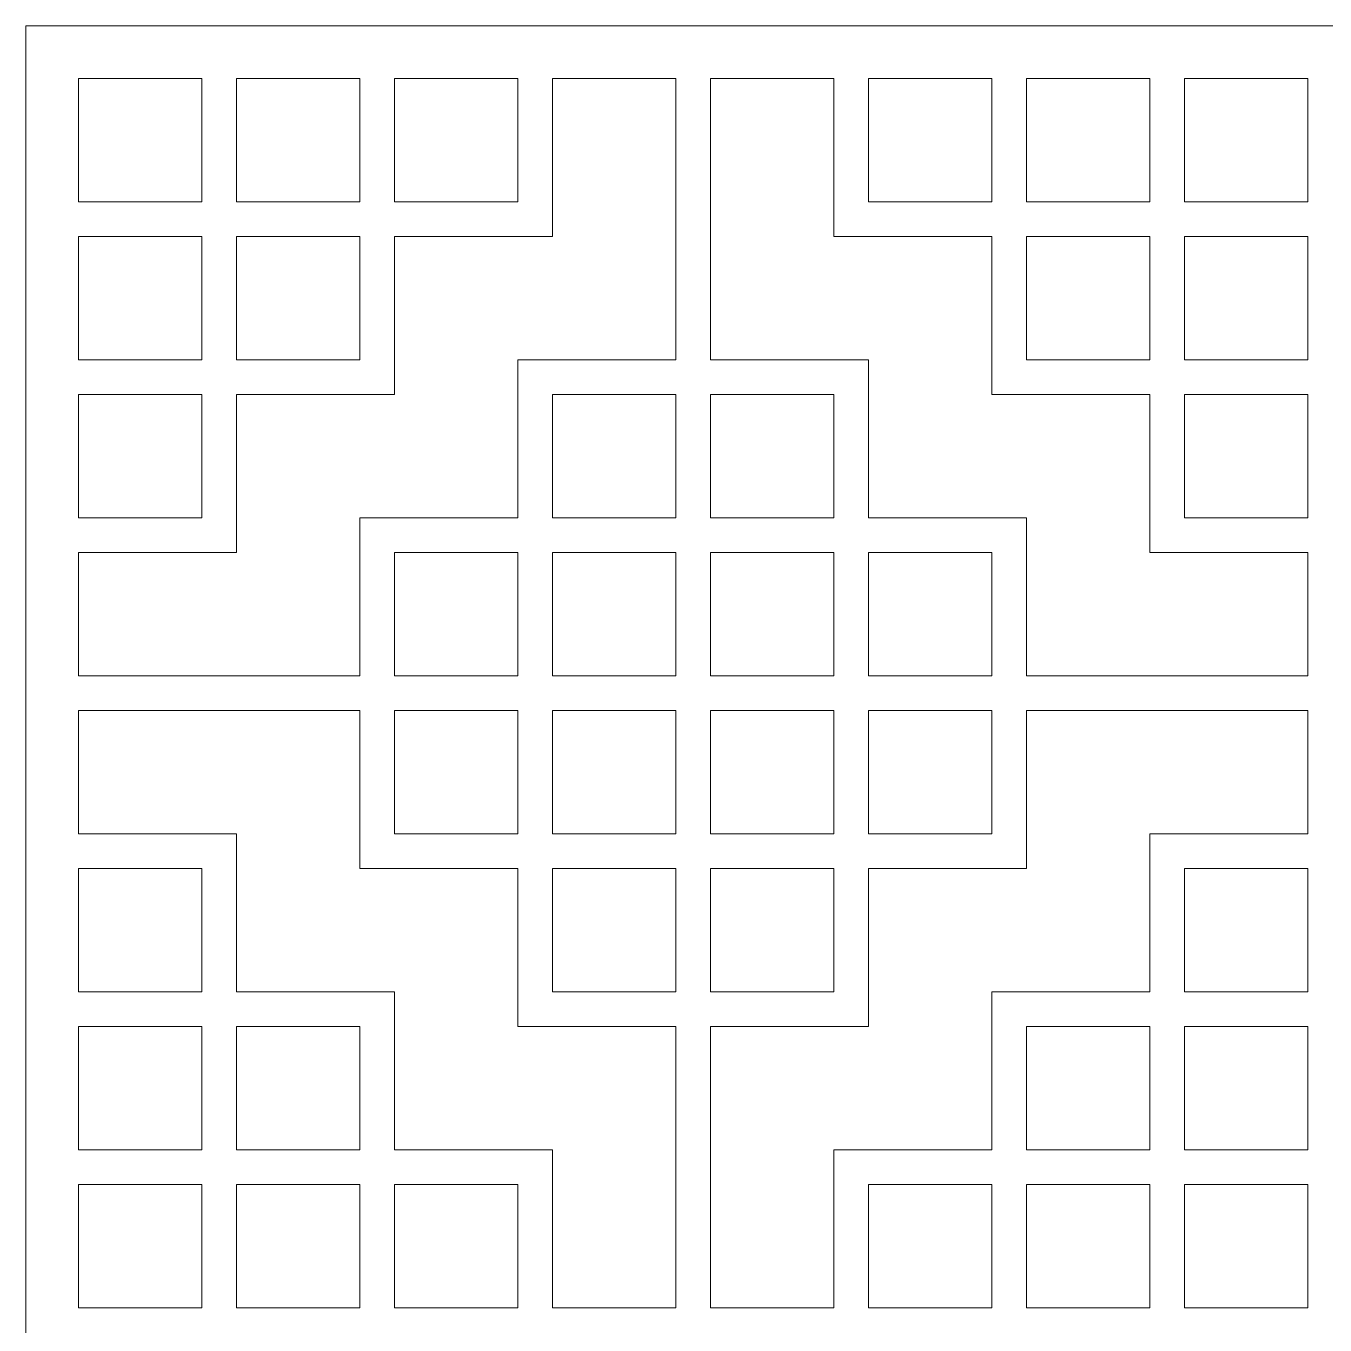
# Model space of a CAD drawing. Header units: centimetres. Extents: x -9.7 to 8.7, y -8.1 to 10.3.
# Drawn here: x -9.66 to -0.48, y 1.08 to 10.25 of the extents above; entities that cross this region are included whole.
import ezdxf

# ---------------------------------------------------------------- set-up
doc = ezdxf.new("R2010")
doc.units = ezdxf.units.CM
doc.header["$MEASUREMENT"] = 0
doc.layers.add('layer 1', color=7, linetype='Continuous')

msp = doc.modelspace()

# ---------------------------------------------------------------- linework, layer by layer
at = {"layer": 'layer 1', "color": 242, "lineweight": 9}
for points, knots in [([(-9.662, 10.25492), (-9.662, 10.25492), (8.69384, 10.25492), (8.69384, 10.25492), (8.69384, 10.25492), (8.69384, 10.25492), (8.69384, -8.10092), (8.69384, -8.10092), (8.69384, -8.10092), (8.69384, -8.10092), (-9.662, -8.10092), (-9.662, -8.10092), (-9.662, -8.10092), (-9.662, -8.10092), (-9.662, 10.25492), (-9.662, 10.25492)], [0, 0, 0, 0, 0.2, 0.2, 0.2, 0.2, 0.4, 0.4, 0.4, 0.4, 0.6, 0.6, 0.6, 0.6, 1, 1, 1, 1]), ([(-5.94187, 9.88284), (-5.94187, 9.88284), (-5.94187, 8.76683), (-5.94187, 8.76683), (-5.94187, 8.76683), (-5.94187, 8.76683), (-7.05788, 8.76683), (-7.05788, 8.76683), (-7.05788, 8.76683), (-7.05788, 8.76683), (-7.05788, 7.65081), (-7.05788, 7.65081), (-7.05788, 7.65081), (-7.05788, 7.65081), (-8.1739, 7.65081), (-8.1739, 7.65081), (-8.1739, 7.65081), (-8.1739, 7.65081), (-8.1739, 6.53479), (-8.1739, 6.53479), (-8.1739, 6.53479), (-8.1739, 6.53479), (-9.28993, 6.53479), (-9.28993, 6.53479), (-9.28993, 6.53479), (-9.28993, 6.53479), (-9.28993, 5.66337), (-9.28993, 5.66337), (-9.28993, 5.66337), (-8.62744, 5.66337), (-7.96496, 5.66337), (-7.30249, 5.66337), (-7.30249, 5.66337), (-7.30249, 5.66337), (-7.30249, 6.77939), (-7.30249, 6.77939), (-7.30249, 6.77939), (-7.30249, 6.77939), (-6.18647, 6.77939), (-6.18647, 6.77939), (-6.18647, 6.77939), (-6.18647, 6.77939), (-6.18647, 7.89542), (-6.18647, 7.89542), (-6.18647, 7.89542), (-6.18647, 7.89542), (-5.07045, 7.89542), (-5.07045, 7.89542), (-5.07045, 7.89542), (-5.07045, 7.89542), (-5.07045, 9.88284), (-5.07045, 9.88284), (-5.07045, 9.88284), (-5.07045, 9.88284), (-5.94187, 9.88284), (-5.94187, 9.88284)], [0, 0, 0, 0, 0.0666667, 0.0666667, 0.0666667, 0.0666667, 0.1333333, 0.1333333, 0.1333333, 0.1333333, 0.2, 0.2, 0.2, 0.2, 0.2666667, 0.2666667, 0.2666667, 0.2666667, 0.3333333, 0.3333333, 0.3333333, 0.3333333, 0.4, 0.4, 0.4, 0.4, 0.4666667, 0.4666667, 0.4666667, 0.4666667, 0.5333333, 0.5333333, 0.5333333, 0.5333333, 0.6, 0.6, 0.6, 0.6, 0.6666667, 0.6666667, 0.6666667, 0.6666667, 0.7333333, 0.7333333, 0.7333333, 0.7333333, 0.8, 0.8, 0.8, 0.8, 0.8666667, 0.8666667, 0.8666667, 0.8666667, 1, 1, 1, 1]), ([(-9.28993, 9.01144), (-9.28993, 9.01144), (-8.41851, 9.01144), (-8.41851, 9.01144), (-8.41851, 9.01144), (-8.41851, 9.01144), (-8.41851, 9.88284), (-8.41851, 9.88284), (-8.41851, 9.88284), (-8.41851, 9.88284), (-9.28993, 9.88284), (-9.28993, 9.88284), (-9.28993, 9.88284), (-9.28993, 9.88284), (-9.28993, 9.01144), (-9.28993, 9.01144)], [0, 0, 0, 0, 0.2, 0.2, 0.2, 0.2, 0.4, 0.4, 0.4, 0.4, 0.6, 0.6, 0.6, 0.6, 1, 1, 1, 1]), ([(-8.1739, 9.88284), (-8.1739, 9.88284), (-8.1739, 9.01144), (-8.1739, 9.01144), (-8.1739, 9.01144), (-8.1739, 9.01144), (-7.30249, 9.01144), (-7.30249, 9.01144), (-7.30249, 9.01144), (-7.30249, 9.01144), (-7.30249, 9.88284), (-7.30249, 9.88284), (-7.30249, 9.88284), (-7.30249, 9.88284), (-8.1739, 9.88284), (-8.1739, 9.88284)], [0, 0, 0, 0, 0.2, 0.2, 0.2, 0.2, 0.4, 0.4, 0.4, 0.4, 0.6, 0.6, 0.6, 0.6, 1, 1, 1, 1]), ([(-7.05788, 9.88284), (-7.05788, 9.88284), (-7.05788, 9.01144), (-7.05788, 9.01144), (-7.05788, 9.01144), (-7.05788, 9.01144), (-6.18647, 9.01144), (-6.18647, 9.01144), (-6.18647, 9.01144), (-6.18647, 9.01144), (-6.18647, 9.88284), (-6.18647, 9.88284), (-6.18647, 9.88284), (-6.18647, 9.88284), (-7.05788, 9.88284), (-7.05788, 9.88284)], [0, 0, 0, 0, 0.2, 0.2, 0.2, 0.2, 0.4, 0.4, 0.4, 0.4, 0.6, 0.6, 0.6, 0.6, 1, 1, 1, 1]), ([(-3.95444, 9.88284), (-3.95444, 9.88284), (-3.95444, 8.76683), (-3.95444, 8.76683), (-3.95444, 8.76683), (-3.95444, 8.76683), (-2.83843, 8.76683), (-2.83843, 8.76683), (-2.83843, 8.76683), (-2.83843, 8.76683), (-2.83843, 7.65081), (-2.83843, 7.65081), (-2.83843, 7.65081), (-2.83843, 7.65081), (-1.7224, 7.65081), (-1.7224, 7.65081), (-1.7224, 7.65081), (-1.7224, 7.65081), (-1.7224, 6.53479), (-1.7224, 6.53479), (-1.7224, 6.53479), (-1.7224, 6.53479), (-0.60638, 6.53479), (-0.60638, 6.53479), (-0.60638, 6.53479), (-0.60638, 6.53479), (-0.60638, 5.66337), (-0.60638, 5.66337), (-0.60638, 5.66337), (-1.26886, 5.66337), (-1.93134, 5.66337), (-2.59381, 5.66337), (-2.59381, 5.66337), (-2.59381, 5.66337), (-2.59381, 6.77939), (-2.59381, 6.77939), (-2.59381, 6.77939), (-2.59381, 6.77939), (-3.70983, 6.77939), (-3.70983, 6.77939), (-3.70983, 6.77939), (-3.70983, 6.77939), (-3.70983, 7.89542), (-3.70983, 7.89542), (-3.70983, 7.89542), (-3.70983, 7.89542), (-4.82585, 7.89542), (-4.82585, 7.89542), (-4.82585, 7.89542), (-4.82585, 7.89542), (-4.82585, 9.88284), (-4.82585, 9.88284), (-4.82585, 9.88284), (-4.82585, 9.88284), (-3.95444, 9.88284), (-3.95444, 9.88284)], [0, 0, 0, 0, 0.0666667, 0.0666667, 0.0666667, 0.0666667, 0.1333333, 0.1333333, 0.1333333, 0.1333333, 0.2, 0.2, 0.2, 0.2, 0.2666667, 0.2666667, 0.2666667, 0.2666667, 0.3333333, 0.3333333, 0.3333333, 0.3333333, 0.4, 0.4, 0.4, 0.4, 0.4666667, 0.4666667, 0.4666667, 0.4666667, 0.5333333, 0.5333333, 0.5333333, 0.5333333, 0.6, 0.6, 0.6, 0.6, 0.6666667, 0.6666667, 0.6666667, 0.6666667, 0.7333333, 0.7333333, 0.7333333, 0.7333333, 0.8, 0.8, 0.8, 0.8, 0.8666667, 0.8666667, 0.8666667, 0.8666667, 1, 1, 1, 1]), ([(-2.83843, 9.88284), (-2.83843, 9.88284), (-2.83843, 9.01144), (-2.83843, 9.01144), (-2.83843, 9.01144), (-2.83843, 9.01144), (-3.70983, 9.01144), (-3.70983, 9.01144), (-3.70983, 9.01144), (-3.70983, 9.01144), (-3.70983, 9.88284), (-3.70983, 9.88284), (-3.70983, 9.88284), (-3.70983, 9.88284), (-2.83843, 9.88284), (-2.83843, 9.88284)], [0, 0, 0, 0, 0.2, 0.2, 0.2, 0.2, 0.4, 0.4, 0.4, 0.4, 0.6, 0.6, 0.6, 0.6, 1, 1, 1, 1]), ([(-1.7224, 9.88284), (-1.7224, 9.88284), (-1.7224, 9.01144), (-1.7224, 9.01144), (-1.7224, 9.01144), (-1.7224, 9.01144), (-2.59381, 9.01144), (-2.59381, 9.01144), (-2.59381, 9.01144), (-2.59381, 9.01144), (-2.59381, 9.88284), (-2.59381, 9.88284), (-2.59381, 9.88284), (-2.59381, 9.88284), (-1.7224, 9.88284), (-1.7224, 9.88284)], [0, 0, 0, 0, 0.2, 0.2, 0.2, 0.2, 0.4, 0.4, 0.4, 0.4, 0.6, 0.6, 0.6, 0.6, 1, 1, 1, 1]), ([(-0.60638, 9.01144), (-0.60638, 9.01144), (-1.4778, 9.01144), (-1.4778, 9.01144), (-1.4778, 9.01144), (-1.4778, 9.01144), (-1.4778, 9.88284), (-1.4778, 9.88284), (-1.4778, 9.88284), (-1.4778, 9.88284), (-0.60638, 9.88284), (-0.60638, 9.88284), (-0.60638, 9.88284), (-0.60638, 9.88284), (-0.60638, 9.01144), (-0.60638, 9.01144)], [0, 0, 0, 0, 0.2, 0.2, 0.2, 0.2, 0.4, 0.4, 0.4, 0.4, 0.6, 0.6, 0.6, 0.6, 1, 1, 1, 1]), ([(-9.28993, 7.89542), (-9.28993, 7.89542), (-8.41851, 7.89542), (-8.41851, 7.89542), (-8.41851, 7.89542), (-8.41851, 7.89542), (-8.41851, 8.76683), (-8.41851, 8.76683), (-8.41851, 8.76683), (-8.41851, 8.76683), (-9.28993, 8.76683), (-9.28993, 8.76683), (-9.28993, 8.76683), (-9.28993, 8.76683), (-9.28993, 7.89542), (-9.28993, 7.89542)], [0, 0, 0, 0, 0.2, 0.2, 0.2, 0.2, 0.4, 0.4, 0.4, 0.4, 0.6, 0.6, 0.6, 0.6, 1, 1, 1, 1]), ([(-8.1739, 8.76683), (-8.1739, 8.76683), (-8.1739, 7.89542), (-8.1739, 7.89542), (-8.1739, 7.89542), (-8.1739, 7.89542), (-7.30249, 7.89542), (-7.30249, 7.89542), (-7.30249, 7.89542), (-7.30249, 7.89542), (-7.30249, 8.76683), (-7.30249, 8.76683), (-7.30249, 8.76683), (-7.30249, 8.76683), (-8.1739, 8.76683), (-8.1739, 8.76683)], [0, 0, 0, 0, 0.2, 0.2, 0.2, 0.2, 0.4, 0.4, 0.4, 0.4, 0.6, 0.6, 0.6, 0.6, 1, 1, 1, 1]), ([(-1.7224, 8.76683), (-1.7224, 8.76683), (-1.7224, 7.89542), (-1.7224, 7.89542), (-1.7224, 7.89542), (-1.7224, 7.89542), (-2.59381, 7.89542), (-2.59381, 7.89542), (-2.59381, 7.89542), (-2.59381, 7.89542), (-2.59381, 8.76683), (-2.59381, 8.76683), (-2.59381, 8.76683), (-2.59381, 8.76683), (-1.7224, 8.76683), (-1.7224, 8.76683)], [0, 0, 0, 0, 0.2, 0.2, 0.2, 0.2, 0.4, 0.4, 0.4, 0.4, 0.6, 0.6, 0.6, 0.6, 1, 1, 1, 1]), ([(-0.60638, 7.89542), (-0.60638, 7.89542), (-1.4778, 7.89542), (-1.4778, 7.89542), (-1.4778, 7.89542), (-1.4778, 7.89542), (-1.4778, 8.76683), (-1.4778, 8.76683), (-1.4778, 8.76683), (-1.4778, 8.76683), (-0.60638, 8.76683), (-0.60638, 8.76683), (-0.60638, 8.76683), (-0.60638, 8.76683), (-0.60638, 7.89542), (-0.60638, 7.89542)], [0, 0, 0, 0, 0.2, 0.2, 0.2, 0.2, 0.4, 0.4, 0.4, 0.4, 0.6, 0.6, 0.6, 0.6, 1, 1, 1, 1]), ([(-9.28993, 6.77939), (-9.28993, 6.77939), (-8.41851, 6.77939), (-8.41851, 6.77939), (-8.41851, 6.77939), (-8.41851, 6.77939), (-8.41851, 7.65081), (-8.41851, 7.65081), (-8.41851, 7.65081), (-8.41851, 7.65081), (-9.28993, 7.65081), (-9.28993, 7.65081), (-9.28993, 7.65081), (-9.28993, 7.65081), (-9.28993, 6.77939), (-9.28993, 6.77939)], [0, 0, 0, 0, 0.2, 0.2, 0.2, 0.2, 0.4, 0.4, 0.4, 0.4, 0.6, 0.6, 0.6, 0.6, 1, 1, 1, 1]), ([(-5.94187, 7.65081), (-5.94187, 7.65081), (-5.94187, 6.77939), (-5.94187, 6.77939), (-5.94187, 6.77939), (-5.94187, 6.77939), (-5.07045, 6.77939), (-5.07045, 6.77939), (-5.07045, 6.77939), (-5.07045, 6.77939), (-5.07045, 7.65081), (-5.07045, 7.65081), (-5.07045, 7.65081), (-5.07045, 7.65081), (-5.94187, 7.65081), (-5.94187, 7.65081)], [0, 0, 0, 0, 0.2, 0.2, 0.2, 0.2, 0.4, 0.4, 0.4, 0.4, 0.6, 0.6, 0.6, 0.6, 1, 1, 1, 1]), ([(-3.95444, 7.65081), (-3.95444, 7.65081), (-3.95444, 6.77939), (-3.95444, 6.77939), (-3.95444, 6.77939), (-3.95444, 6.77939), (-4.82585, 6.77939), (-4.82585, 6.77939), (-4.82585, 6.77939), (-4.82585, 6.77939), (-4.82585, 7.65081), (-4.82585, 7.65081), (-4.82585, 7.65081), (-4.82585, 7.65081), (-3.95444, 7.65081), (-3.95444, 7.65081)], [0, 0, 0, 0, 0.2, 0.2, 0.2, 0.2, 0.4, 0.4, 0.4, 0.4, 0.6, 0.6, 0.6, 0.6, 1, 1, 1, 1]), ([(-0.60638, 6.77939), (-0.60638, 6.77939), (-1.4778, 6.77939), (-1.4778, 6.77939), (-1.4778, 6.77939), (-1.4778, 6.77939), (-1.4778, 7.65081), (-1.4778, 7.65081), (-1.4778, 7.65081), (-1.4778, 7.65081), (-0.60638, 7.65081), (-0.60638, 7.65081), (-0.60638, 7.65081), (-0.60638, 7.65081), (-0.60638, 6.77939), (-0.60638, 6.77939)], [0, 0, 0, 0, 0.2, 0.2, 0.2, 0.2, 0.4, 0.4, 0.4, 0.4, 0.6, 0.6, 0.6, 0.6, 1, 1, 1, 1]), ([(-7.05788, 6.53479), (-7.05788, 6.53479), (-7.05788, 5.66337), (-7.05788, 5.66337), (-7.05788, 5.66337), (-7.05788, 5.66337), (-6.18647, 5.66337), (-6.18647, 5.66337), (-6.18647, 5.66337), (-6.18647, 5.66337), (-6.18647, 6.53479), (-6.18647, 6.53479), (-6.18647, 6.53479), (-6.18647, 6.53479), (-7.05788, 6.53479), (-7.05788, 6.53479)], [0, 0, 0, 0, 0.2, 0.2, 0.2, 0.2, 0.4, 0.4, 0.4, 0.4, 0.6, 0.6, 0.6, 0.6, 1, 1, 1, 1]), ([(-5.94187, 6.53479), (-5.94187, 6.53479), (-5.94187, 5.66337), (-5.94187, 5.66337), (-5.94187, 5.66337), (-5.94187, 5.66337), (-5.07045, 5.66337), (-5.07045, 5.66337), (-5.07045, 5.66337), (-5.07045, 5.66337), (-5.07045, 6.53479), (-5.07045, 6.53479), (-5.07045, 6.53479), (-5.07045, 6.53479), (-5.94187, 6.53479), (-5.94187, 6.53479)], [0, 0, 0, 0, 0.2, 0.2, 0.2, 0.2, 0.4, 0.4, 0.4, 0.4, 0.6, 0.6, 0.6, 0.6, 1, 1, 1, 1]), ([(-3.95444, 6.53479), (-3.95444, 6.53479), (-3.95444, 5.66337), (-3.95444, 5.66337), (-3.95444, 5.66337), (-3.95444, 5.66337), (-4.82585, 5.66337), (-4.82585, 5.66337), (-4.82585, 5.66337), (-4.82585, 5.66337), (-4.82585, 6.53479), (-4.82585, 6.53479), (-4.82585, 6.53479), (-4.82585, 6.53479), (-3.95444, 6.53479), (-3.95444, 6.53479)], [0, 0, 0, 0, 0.2, 0.2, 0.2, 0.2, 0.4, 0.4, 0.4, 0.4, 0.6, 0.6, 0.6, 0.6, 1, 1, 1, 1]), ([(-2.83843, 6.53479), (-2.83843, 6.53479), (-2.83843, 5.66337), (-2.83843, 5.66337), (-2.83843, 5.66337), (-2.83843, 5.66337), (-3.70983, 5.66337), (-3.70983, 5.66337), (-3.70983, 5.66337), (-3.70983, 5.66337), (-3.70983, 6.53479), (-3.70983, 6.53479), (-3.70983, 6.53479), (-3.70983, 6.53479), (-2.83843, 6.53479), (-2.83843, 6.53479)], [0, 0, 0, 0, 0.2, 0.2, 0.2, 0.2, 0.4, 0.4, 0.4, 0.4, 0.6, 0.6, 0.6, 0.6, 1, 1, 1, 1]), ([(-5.94187, 1.1993), (-5.94187, 1.1993), (-5.94187, 2.31531), (-5.94187, 2.31531), (-5.94187, 2.31531), (-5.94187, 2.31531), (-7.05788, 2.31531), (-7.05788, 2.31531), (-7.05788, 2.31531), (-7.05788, 2.31531), (-7.05788, 3.43134), (-7.05788, 3.43134), (-7.05788, 3.43134), (-7.05788, 3.43134), (-8.1739, 3.43134), (-8.1739, 3.43134), (-8.1739, 3.43134), (-8.1739, 3.43134), (-8.1739, 4.54736), (-8.1739, 4.54736), (-8.1739, 4.54736), (-8.1739, 4.54736), (-9.28993, 4.54736), (-9.28993, 4.54736), (-9.28993, 4.54736), (-9.28993, 4.54736), (-9.28993, 5.41877), (-9.28993, 5.41877), (-9.28993, 5.41877), (-8.62744, 5.41877), (-7.96496, 5.41877), (-7.30249, 5.41877), (-7.30249, 5.41877), (-7.30249, 5.41877), (-7.30249, 4.30275), (-7.30249, 4.30275), (-7.30249, 4.30275), (-7.30249, 4.30275), (-6.18647, 4.30275), (-6.18647, 4.30275), (-6.18647, 4.30275), (-6.18647, 4.30275), (-6.18647, 3.18673), (-6.18647, 3.18673), (-6.18647, 3.18673), (-6.18647, 3.18673), (-5.07045, 3.18673), (-5.07045, 3.18673), (-5.07045, 3.18673), (-5.07045, 3.18673), (-5.07045, 1.1993), (-5.07045, 1.1993), (-5.07045, 1.1993), (-5.07045, 1.1993), (-5.94187, 1.1993), (-5.94187, 1.1993)], [0, 0, 0, 0, 0.0666667, 0.0666667, 0.0666667, 0.0666667, 0.1333333, 0.1333333, 0.1333333, 0.1333333, 0.2, 0.2, 0.2, 0.2, 0.2666667, 0.2666667, 0.2666667, 0.2666667, 0.3333333, 0.3333333, 0.3333333, 0.3333333, 0.4, 0.4, 0.4, 0.4, 0.4666667, 0.4666667, 0.4666667, 0.4666667, 0.5333333, 0.5333333, 0.5333333, 0.5333333, 0.6, 0.6, 0.6, 0.6, 0.6666667, 0.6666667, 0.6666667, 0.6666667, 0.7333333, 0.7333333, 0.7333333, 0.7333333, 0.8, 0.8, 0.8, 0.8, 0.8666667, 0.8666667, 0.8666667, 0.8666667, 1, 1, 1, 1]), ([(-7.05788, 4.54736), (-7.05788, 4.54736), (-7.05788, 5.41877), (-7.05788, 5.41877), (-7.05788, 5.41877), (-7.05788, 5.41877), (-6.18647, 5.41877), (-6.18647, 5.41877), (-6.18647, 5.41877), (-6.18647, 5.41877), (-6.18647, 4.54736), (-6.18647, 4.54736), (-6.18647, 4.54736), (-6.18647, 4.54736), (-7.05788, 4.54736), (-7.05788, 4.54736)], [0, 0, 0, 0, 0.2, 0.2, 0.2, 0.2, 0.4, 0.4, 0.4, 0.4, 0.6, 0.6, 0.6, 0.6, 1, 1, 1, 1]), ([(-5.94187, 4.54736), (-5.94187, 4.54736), (-5.94187, 5.41877), (-5.94187, 5.41877), (-5.94187, 5.41877), (-5.94187, 5.41877), (-5.07045, 5.41877), (-5.07045, 5.41877), (-5.07045, 5.41877), (-5.07045, 5.41877), (-5.07045, 4.54736), (-5.07045, 4.54736), (-5.07045, 4.54736), (-5.07045, 4.54736), (-5.94187, 4.54736), (-5.94187, 4.54736)], [0, 0, 0, 0, 0.2, 0.2, 0.2, 0.2, 0.4, 0.4, 0.4, 0.4, 0.6, 0.6, 0.6, 0.6, 1, 1, 1, 1]), ([(-3.95444, 1.1993), (-3.95444, 1.1993), (-3.95444, 2.31531), (-3.95444, 2.31531), (-3.95444, 2.31531), (-3.95444, 2.31531), (-2.83843, 2.31531), (-2.83843, 2.31531), (-2.83843, 2.31531), (-2.83843, 2.31531), (-2.83843, 3.43134), (-2.83843, 3.43134), (-2.83843, 3.43134), (-2.83843, 3.43134), (-1.7224, 3.43134), (-1.7224, 3.43134), (-1.7224, 3.43134), (-1.7224, 3.43134), (-1.7224, 4.54736), (-1.7224, 4.54736), (-1.7224, 4.54736), (-1.7224, 4.54736), (-0.60638, 4.54736), (-0.60638, 4.54736), (-0.60638, 4.54736), (-0.60638, 4.54736), (-0.60638, 5.41877), (-0.60638, 5.41877), (-0.60638, 5.41877), (-1.26886, 5.41877), (-1.93134, 5.41877), (-2.59381, 5.41877), (-2.59381, 5.41877), (-2.59381, 5.41877), (-2.59381, 4.30275), (-2.59381, 4.30275), (-2.59381, 4.30275), (-2.59381, 4.30275), (-3.70983, 4.30275), (-3.70983, 4.30275), (-3.70983, 4.30275), (-3.70983, 4.30275), (-3.70983, 3.18673), (-3.70983, 3.18673), (-3.70983, 3.18673), (-3.70983, 3.18673), (-4.82585, 3.18673), (-4.82585, 3.18673), (-4.82585, 3.18673), (-4.82585, 3.18673), (-4.82585, 1.1993), (-4.82585, 1.1993), (-4.82585, 1.1993), (-4.82585, 1.1993), (-3.95444, 1.1993), (-3.95444, 1.1993)], [0, 0, 0, 0, 0.0666667, 0.0666667, 0.0666667, 0.0666667, 0.1333333, 0.1333333, 0.1333333, 0.1333333, 0.2, 0.2, 0.2, 0.2, 0.2666667, 0.2666667, 0.2666667, 0.2666667, 0.3333333, 0.3333333, 0.3333333, 0.3333333, 0.4, 0.4, 0.4, 0.4, 0.4666667, 0.4666667, 0.4666667, 0.4666667, 0.5333333, 0.5333333, 0.5333333, 0.5333333, 0.6, 0.6, 0.6, 0.6, 0.6666667, 0.6666667, 0.6666667, 0.6666667, 0.7333333, 0.7333333, 0.7333333, 0.7333333, 0.8, 0.8, 0.8, 0.8, 0.8666667, 0.8666667, 0.8666667, 0.8666667, 1, 1, 1, 1]), ([(-3.95444, 4.54736), (-3.95444, 4.54736), (-3.95444, 5.41877), (-3.95444, 5.41877), (-3.95444, 5.41877), (-3.95444, 5.41877), (-4.82585, 5.41877), (-4.82585, 5.41877), (-4.82585, 5.41877), (-4.82585, 5.41877), (-4.82585, 4.54736), (-4.82585, 4.54736), (-4.82585, 4.54736), (-4.82585, 4.54736), (-3.95444, 4.54736), (-3.95444, 4.54736)], [0, 0, 0, 0, 0.2, 0.2, 0.2, 0.2, 0.4, 0.4, 0.4, 0.4, 0.6, 0.6, 0.6, 0.6, 1, 1, 1, 1]), ([(-2.83843, 4.54736), (-2.83843, 4.54736), (-2.83843, 5.41877), (-2.83843, 5.41877), (-2.83843, 5.41877), (-2.83843, 5.41877), (-3.70983, 5.41877), (-3.70983, 5.41877), (-3.70983, 5.41877), (-3.70983, 5.41877), (-3.70983, 4.54736), (-3.70983, 4.54736), (-3.70983, 4.54736), (-3.70983, 4.54736), (-2.83843, 4.54736), (-2.83843, 4.54736)], [0, 0, 0, 0, 0.2, 0.2, 0.2, 0.2, 0.4, 0.4, 0.4, 0.4, 0.6, 0.6, 0.6, 0.6, 1, 1, 1, 1]), ([(-9.28993, 4.30275), (-9.28993, 4.30275), (-8.41851, 4.30275), (-8.41851, 4.30275), (-8.41851, 4.30275), (-8.41851, 4.30275), (-8.41851, 3.43134), (-8.41851, 3.43134), (-8.41851, 3.43134), (-8.41851, 3.43134), (-9.28993, 3.43134), (-9.28993, 3.43134), (-9.28993, 3.43134), (-9.28993, 3.43134), (-9.28993, 4.30275), (-9.28993, 4.30275)], [0, 0, 0, 0, 0.2, 0.2, 0.2, 0.2, 0.4, 0.4, 0.4, 0.4, 0.6, 0.6, 0.6, 0.6, 1, 1, 1, 1]), ([(-5.94187, 3.43134), (-5.94187, 3.43134), (-5.94187, 4.30275), (-5.94187, 4.30275), (-5.94187, 4.30275), (-5.94187, 4.30275), (-5.07045, 4.30275), (-5.07045, 4.30275), (-5.07045, 4.30275), (-5.07045, 4.30275), (-5.07045, 3.43134), (-5.07045, 3.43134), (-5.07045, 3.43134), (-5.07045, 3.43134), (-5.94187, 3.43134), (-5.94187, 3.43134)], [0, 0, 0, 0, 0.2, 0.2, 0.2, 0.2, 0.4, 0.4, 0.4, 0.4, 0.6, 0.6, 0.6, 0.6, 1, 1, 1, 1]), ([(-3.95444, 3.43134), (-3.95444, 3.43134), (-3.95444, 4.30275), (-3.95444, 4.30275), (-3.95444, 4.30275), (-3.95444, 4.30275), (-4.82585, 4.30275), (-4.82585, 4.30275), (-4.82585, 4.30275), (-4.82585, 4.30275), (-4.82585, 3.43134), (-4.82585, 3.43134), (-4.82585, 3.43134), (-4.82585, 3.43134), (-3.95444, 3.43134), (-3.95444, 3.43134)], [0, 0, 0, 0, 0.2, 0.2, 0.2, 0.2, 0.4, 0.4, 0.4, 0.4, 0.6, 0.6, 0.6, 0.6, 1, 1, 1, 1]), ([(-0.60638, 4.30275), (-0.60638, 4.30275), (-1.4778, 4.30275), (-1.4778, 4.30275), (-1.4778, 4.30275), (-1.4778, 4.30275), (-1.4778, 3.43134), (-1.4778, 3.43134), (-1.4778, 3.43134), (-1.4778, 3.43134), (-0.60638, 3.43134), (-0.60638, 3.43134), (-0.60638, 3.43134), (-0.60638, 3.43134), (-0.60638, 4.30275), (-0.60638, 4.30275)], [0, 0, 0, 0, 0.2, 0.2, 0.2, 0.2, 0.4, 0.4, 0.4, 0.4, 0.6, 0.6, 0.6, 0.6, 1, 1, 1, 1]), ([(-9.28993, 3.18673), (-9.28993, 3.18673), (-8.41851, 3.18673), (-8.41851, 3.18673), (-8.41851, 3.18673), (-8.41851, 3.18673), (-8.41851, 2.31531), (-8.41851, 2.31531), (-8.41851, 2.31531), (-8.41851, 2.31531), (-9.28993, 2.31531), (-9.28993, 2.31531), (-9.28993, 2.31531), (-9.28993, 2.31531), (-9.28993, 3.18673), (-9.28993, 3.18673)], [0, 0, 0, 0, 0.2, 0.2, 0.2, 0.2, 0.4, 0.4, 0.4, 0.4, 0.6, 0.6, 0.6, 0.6, 1, 1, 1, 1]), ([(-8.1739, 2.31531), (-8.1739, 2.31531), (-8.1739, 3.18673), (-8.1739, 3.18673), (-8.1739, 3.18673), (-8.1739, 3.18673), (-7.30249, 3.18673), (-7.30249, 3.18673), (-7.30249, 3.18673), (-7.30249, 3.18673), (-7.30249, 2.31531), (-7.30249, 2.31531), (-7.30249, 2.31531), (-7.30249, 2.31531), (-8.1739, 2.31531), (-8.1739, 2.31531)], [0, 0, 0, 0, 0.2, 0.2, 0.2, 0.2, 0.4, 0.4, 0.4, 0.4, 0.6, 0.6, 0.6, 0.6, 1, 1, 1, 1]), ([(-1.7224, 2.31531), (-1.7224, 2.31531), (-1.7224, 3.18673), (-1.7224, 3.18673), (-1.7224, 3.18673), (-1.7224, 3.18673), (-2.59381, 3.18673), (-2.59381, 3.18673), (-2.59381, 3.18673), (-2.59381, 3.18673), (-2.59381, 2.31531), (-2.59381, 2.31531), (-2.59381, 2.31531), (-2.59381, 2.31531), (-1.7224, 2.31531), (-1.7224, 2.31531)], [0, 0, 0, 0, 0.2, 0.2, 0.2, 0.2, 0.4, 0.4, 0.4, 0.4, 0.6, 0.6, 0.6, 0.6, 1, 1, 1, 1]), ([(-0.60638, 3.18673), (-0.60638, 3.18673), (-1.4778, 3.18673), (-1.4778, 3.18673), (-1.4778, 3.18673), (-1.4778, 3.18673), (-1.4778, 2.31531), (-1.4778, 2.31531), (-1.4778, 2.31531), (-1.4778, 2.31531), (-0.60638, 2.31531), (-0.60638, 2.31531), (-0.60638, 2.31531), (-0.60638, 2.31531), (-0.60638, 3.18673), (-0.60638, 3.18673)], [0, 0, 0, 0, 0.2, 0.2, 0.2, 0.2, 0.4, 0.4, 0.4, 0.4, 0.6, 0.6, 0.6, 0.6, 1, 1, 1, 1]), ([(-9.28993, 2.0707), (-9.28993, 2.0707), (-8.41851, 2.0707), (-8.41851, 2.0707), (-8.41851, 2.0707), (-8.41851, 2.0707), (-8.41851, 1.1993), (-8.41851, 1.1993), (-8.41851, 1.1993), (-8.41851, 1.1993), (-9.28993, 1.1993), (-9.28993, 1.1993), (-9.28993, 1.1993), (-9.28993, 1.1993), (-9.28993, 2.0707), (-9.28993, 2.0707)], [0, 0, 0, 0, 0.2, 0.2, 0.2, 0.2, 0.4, 0.4, 0.4, 0.4, 0.6, 0.6, 0.6, 0.6, 1, 1, 1, 1]), ([(-8.1739, 1.1993), (-8.1739, 1.1993), (-8.1739, 2.0707), (-8.1739, 2.0707), (-8.1739, 2.0707), (-8.1739, 2.0707), (-7.30249, 2.0707), (-7.30249, 2.0707), (-7.30249, 2.0707), (-7.30249, 2.0707), (-7.30249, 1.1993), (-7.30249, 1.1993), (-7.30249, 1.1993), (-7.30249, 1.1993), (-8.1739, 1.1993), (-8.1739, 1.1993)], [0, 0, 0, 0, 0.2, 0.2, 0.2, 0.2, 0.4, 0.4, 0.4, 0.4, 0.6, 0.6, 0.6, 0.6, 1, 1, 1, 1]), ([(-7.05788, 1.1993), (-7.05788, 1.1993), (-7.05788, 2.0707), (-7.05788, 2.0707), (-7.05788, 2.0707), (-7.05788, 2.0707), (-6.18647, 2.0707), (-6.18647, 2.0707), (-6.18647, 2.0707), (-6.18647, 2.0707), (-6.18647, 1.1993), (-6.18647, 1.1993), (-6.18647, 1.1993), (-6.18647, 1.1993), (-7.05788, 1.1993), (-7.05788, 1.1993)], [0, 0, 0, 0, 0.2, 0.2, 0.2, 0.2, 0.4, 0.4, 0.4, 0.4, 0.6, 0.6, 0.6, 0.6, 1, 1, 1, 1]), ([(-2.83843, 1.1993), (-2.83843, 1.1993), (-2.83843, 2.0707), (-2.83843, 2.0707), (-2.83843, 2.0707), (-2.83843, 2.0707), (-3.70983, 2.0707), (-3.70983, 2.0707), (-3.70983, 2.0707), (-3.70983, 2.0707), (-3.70983, 1.1993), (-3.70983, 1.1993), (-3.70983, 1.1993), (-3.70983, 1.1993), (-2.83843, 1.1993), (-2.83843, 1.1993)], [0, 0, 0, 0, 0.2, 0.2, 0.2, 0.2, 0.4, 0.4, 0.4, 0.4, 0.6, 0.6, 0.6, 0.6, 1, 1, 1, 1]), ([(-1.7224, 1.1993), (-1.7224, 1.1993), (-1.7224, 2.0707), (-1.7224, 2.0707), (-1.7224, 2.0707), (-1.7224, 2.0707), (-2.59381, 2.0707), (-2.59381, 2.0707), (-2.59381, 2.0707), (-2.59381, 2.0707), (-2.59381, 1.1993), (-2.59381, 1.1993), (-2.59381, 1.1993), (-2.59381, 1.1993), (-1.7224, 1.1993), (-1.7224, 1.1993)], [0, 0, 0, 0, 0.2, 0.2, 0.2, 0.2, 0.4, 0.4, 0.4, 0.4, 0.6, 0.6, 0.6, 0.6, 1, 1, 1, 1]), ([(-0.60638, 2.0707), (-0.60638, 2.0707), (-1.4778, 2.0707), (-1.4778, 2.0707), (-1.4778, 2.0707), (-1.4778, 2.0707), (-1.4778, 1.1993), (-1.4778, 1.1993), (-1.4778, 1.1993), (-1.4778, 1.1993), (-0.60638, 1.1993), (-0.60638, 1.1993), (-0.60638, 1.1993), (-0.60638, 1.1993), (-0.60638, 2.0707), (-0.60638, 2.0707)], [0, 0, 0, 0, 0.2, 0.2, 0.2, 0.2, 0.4, 0.4, 0.4, 0.4, 0.6, 0.6, 0.6, 0.6, 1, 1, 1, 1])]:
    msp.add_open_spline(points, degree=3, knots=knots, dxfattribs=at)

doc.saveas('drawing.dxf')
